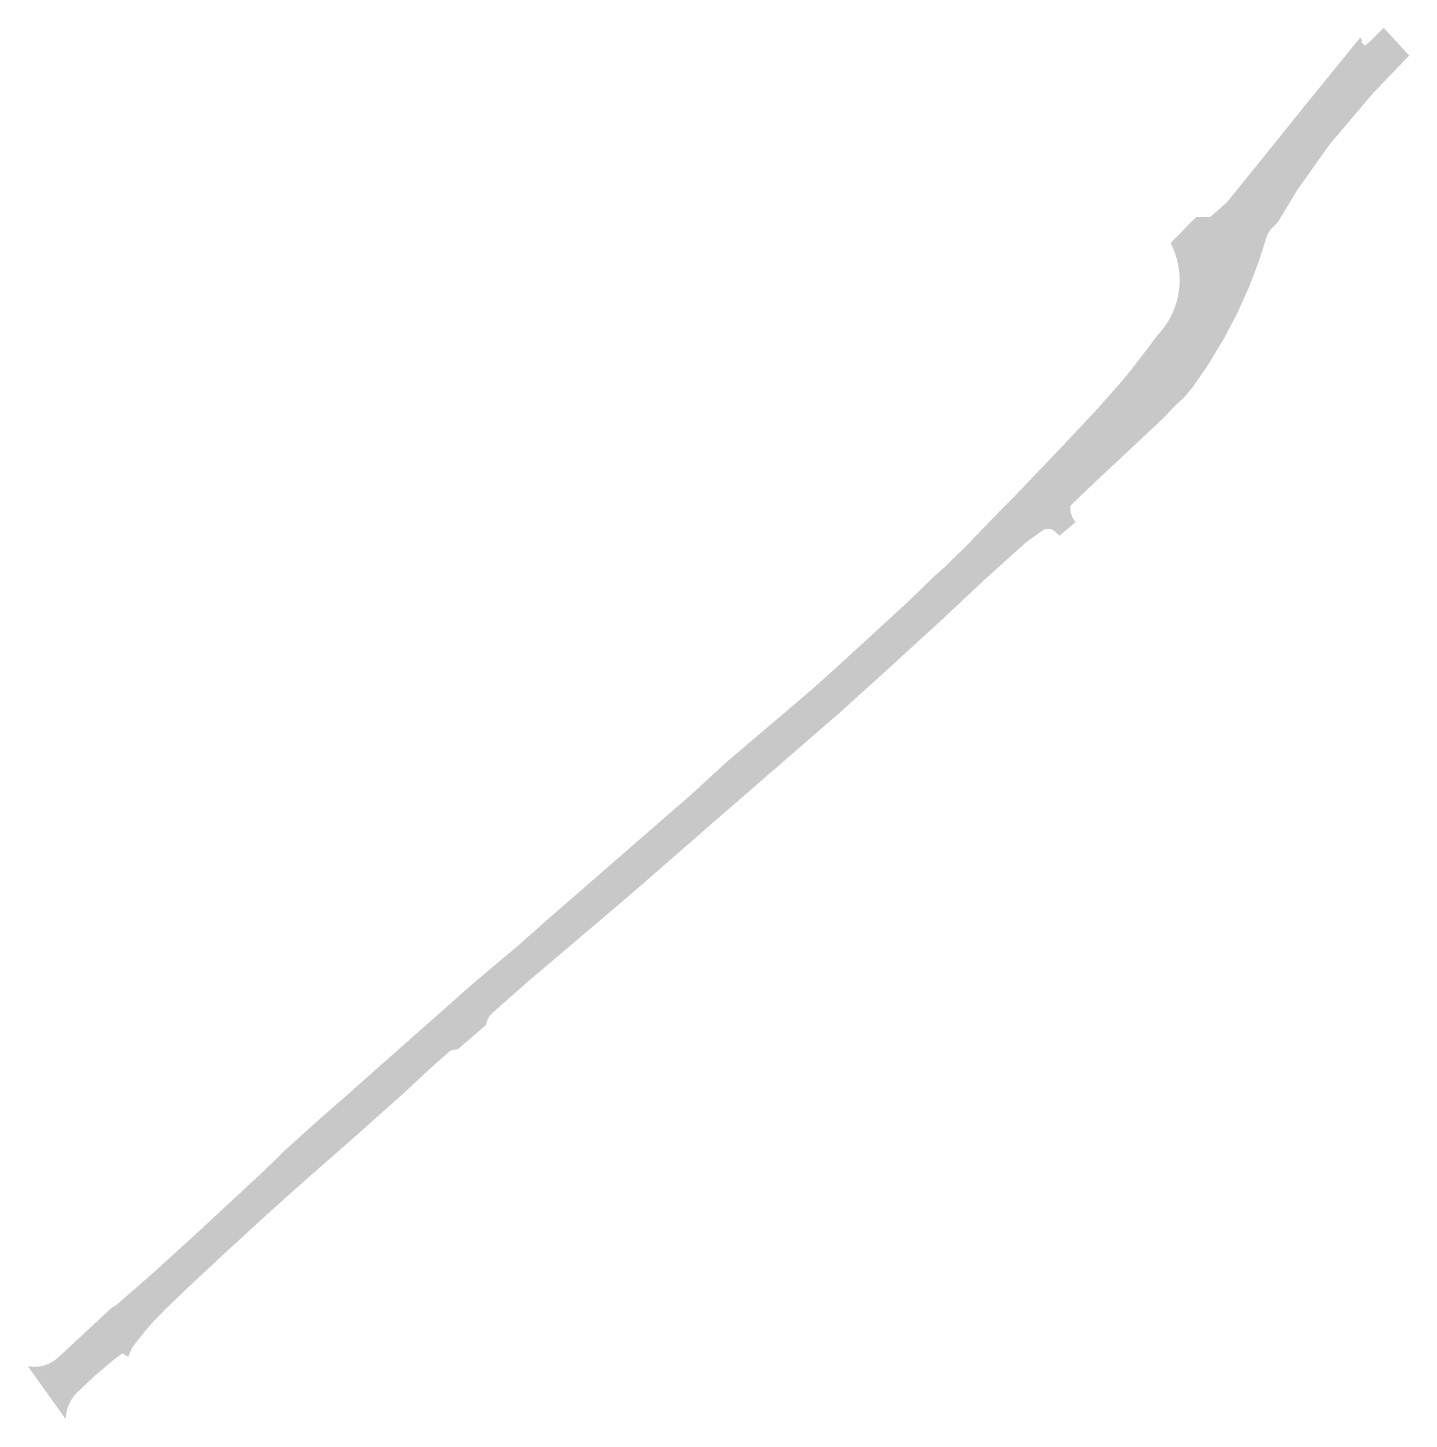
# Model space of a CAD drawing. Header units: inches. Extents: x 100868 to 101066, y 439773 to 439972.
import ezdxf

# ---------------------------------------------------------------- set-up
doc = ezdxf.new("R2010")
doc.units = ezdxf.units.IN
doc.header["$MEASUREMENT"] = 0

msp = doc.modelspace()

# ---------------------------------------------------------------- hatches: boundary and pattern name
msp.add_hatch(color=256).paths.add_polyline_path([(100959.71, 439852.46), (100954.52, 439847.93), (100939.51, 439835.18), (100935.22, 439831.4), (100934.02, 439830.29), (100933.69, 439829.68), (100933.47, 439828.93), (100929.46, 439825.48), (100928.71, 439825.36), (100928.32, 439825.23), (100925.11, 439822.37), (100921.84, 439819.3), (100920.5, 439818.11), (100914.46, 439812.72), (100908.71, 439807.69), (100904.88, 439804.29), (100900.77, 439800.57), (100899.67, 439799.56), (100896.35, 439796.51), (100890.76, 439791.3), (100887.62, 439788.28), (100885.96, 439786.59), (100884.64, 439785.07), (100883.41, 439783.5), (100883.29, 439783.36), (100883.13, 439783.14), (100882.97, 439782.92), (100882.82, 439782.69), (100882.69, 439782.45), (100882.57, 439782.2), (100882.47, 439781.95), (100882.37, 439781.69), (100882.29, 439781.43), (100881.44, 439781.93), (100880.24, 439781.06), (100877.17, 439778.43), (100874.92, 439776.29), (100874.72, 439776.08), (100874.54, 439775.87), (100874.37, 439775.65), (100874.21, 439775.41), (100874.07, 439775.18), (100873.93, 439774.93), (100873.81, 439774.68), (100873.71, 439774.42), (100873.61, 439774.16), (100873.53, 439773.89), (100873.46, 439773.62), (100873.41, 439773.34), (100873.37, 439773.07), (100873.35, 439772.79), (100873.33, 439772.51), (100867.9, 439780.1), (100868.23, 439780.05), (100868.47, 439780.03), (100868.72, 439780.02), (100868.97, 439780.02), (100869.22, 439780.03), (100869.47, 439780.05), (100869.72, 439780.09), (100869.96, 439780.14), (100870.21, 439780.2), (100870.44, 439780.28), (100870.68, 439780.36), (100870.91, 439780.46), (100871.13, 439780.57), (100871.35, 439780.69), (100871.57, 439780.82), (100871.77, 439780.96), (100871.97, 439781.11), (100872.16, 439781.27), (100874.43, 439783.38), (100879.48, 439788.07), (100879.9, 439788.46), (100880.62, 439788.9), (100885.86, 439793.47), (100892.75, 439799.75), (100902.26, 439808.6), (100904.44, 439810.77), (100909.6, 439815.42), (100913.17, 439818.54), (100917.06, 439822), (100917.06, 439822), (100918.86, 439823.59), (100920.33, 439824.89), (100927.83, 439831.52), (100931.06, 439834.4), (100935.1, 439837.82), (100937.86, 439840.12), (100942.4, 439844.15), (100948.28, 439849.26), (100962.84, 439861.93), (100967.81, 439866.5), (100980.17, 439877.03), (100983.5, 439880.01), (100993.79, 439889.45), (100997.84, 439893.38), (100998.76, 439894.15), (101002.53, 439897.84), (101005.96, 439901.43), (101009.35, 439904.87), (101012.38, 439908.05), (101015.54, 439911.35), (101020.9, 439917.06), (101023.04, 439919.47), (101024.02, 439920.57), (101024.97, 439921.7), (101025.9, 439922.84), (101028.18, 439925.81), (101029.63, 439927.75), (101030.16, 439928.34), (101030.64, 439928.96), (101031.07, 439929.61), (101031.46, 439930.3), (101031.81, 439931.01), (101032.1, 439931.74), (101032.34, 439932.49), (101032.53, 439933.25), (101032.67, 439934.03), (101032.75, 439934.81), (101032.78, 439935.6), (101032.75, 439936.38), (101032.67, 439937.17), (101032.54, 439937.94), (101032.35, 439938.71), (101032.11, 439939.46), (101031.82, 439940.19), (101031.48, 439940.9), (101031.48, 439940.9), (101035.14, 439944.66), (101037.18, 439944.66), (101039.47, 439946.67), (101039.89, 439947.18), (101045.48, 439954.09), (101051.38, 439961.42), (101056.93, 439968.24), (101058.61, 439970.32), (101058.81, 439970.1), (101058.85, 439969.6), (101059.28, 439969.16), (101060.05, 439969.81), (101062, 439971.73), (101065.63, 439967.76), (101060.34, 439962.23), (101054.22, 439955), (101049.6, 439948.48), (101046.79, 439943.83), (101045.78, 439942.82), (101045.36, 439942.19), (101044.12, 439938.3), (101042.66, 439934.49), (101040.98, 439930.78), (101039.08, 439927.16), (101036.97, 439923.67), (101036.97, 439923.67), (101035.66, 439921.73), (101034.65, 439920.28), (101033.45, 439918.83), (101032.17, 439917.68), (101031.29, 439916.71), (101030.24, 439915.65), (101026.93, 439912.54), (101021.2, 439907.18), (101017.26, 439903.42), (101017.15, 439903.17), (101017.13, 439902.89), (101017.14, 439902.66), (101017.17, 439902.42), (101017.22, 439902.19), (101017.29, 439901.97), (101017.37, 439901.75), (101017.48, 439901.54), (101017.6, 439901.33), (101017.74, 439901.14), (101017.89, 439900.96), (101015.58, 439899.01), (101014.86, 439899.67), (101014.69, 439899.79), (101014.47, 439899.9), (101014.24, 439899.97), (101014, 439899.99), (101013.75, 439899.98), (101013.52, 439899.93), (101013.29, 439899.84), (101010.89, 439898.14), (101005, 439892.84), (101001.58, 439889.64), (101001.3, 439889.37), (100999.11, 439887.32), (100998.67, 439886.91), (100989.5, 439878.52), (100986.98, 439876.26), (100984.47, 439873.97), (100983.6, 439873.21), (100966.03, 439857.97), (100965.05, 439857.11), (100963.66, 439855.9), (100959.71, 439852.46)], flags=0)

doc.saveas('drawing.dxf')
